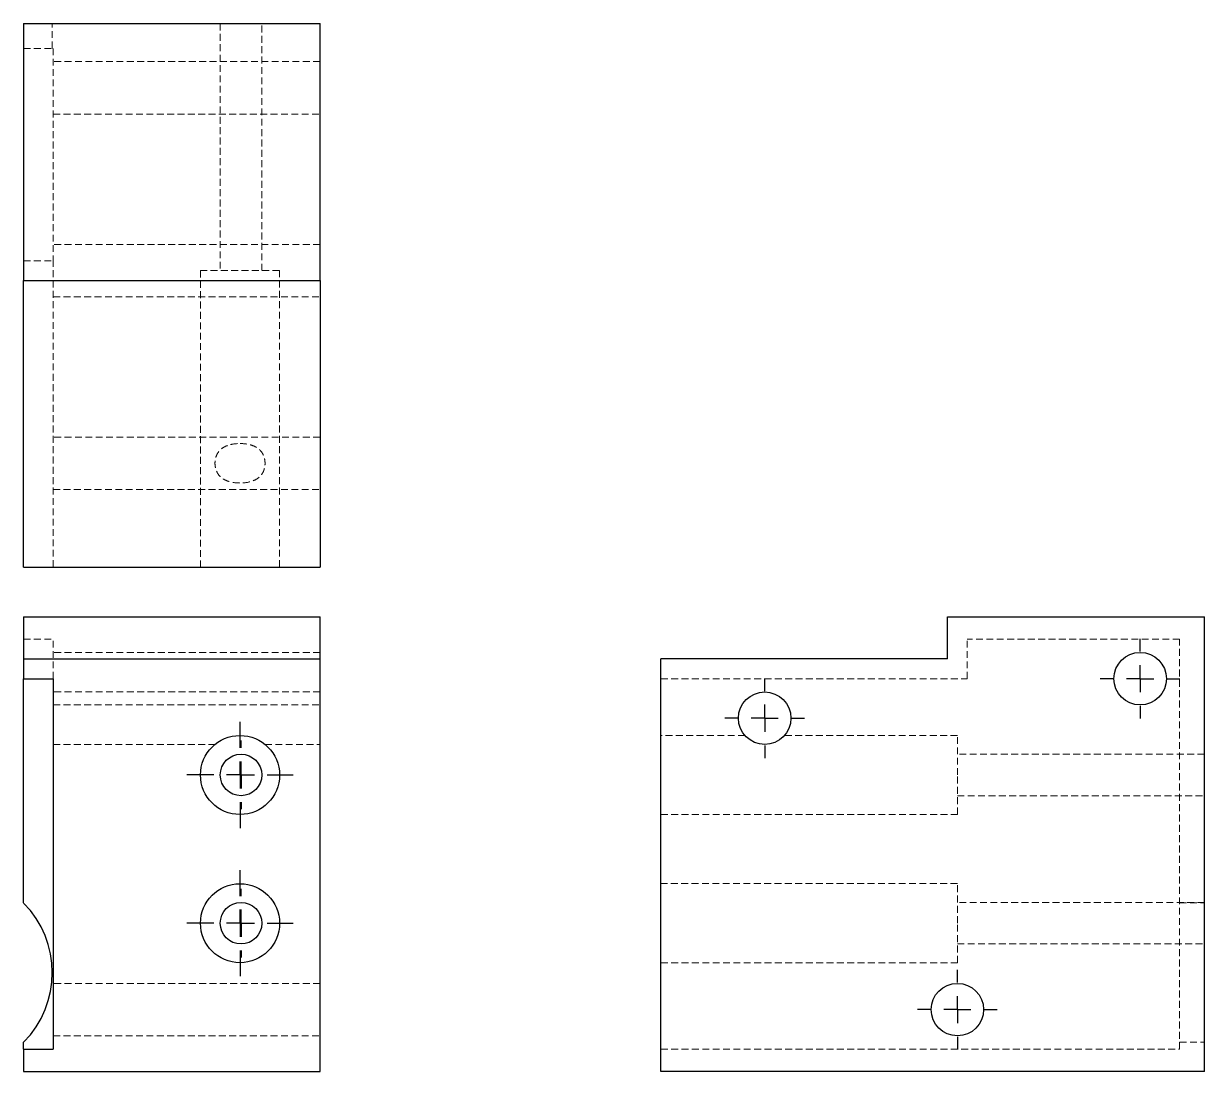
# Model space of a CAD drawing. Header units: millimetres. Extents: x 56 to 273, y 15 to 208.
import ezdxf

# ---------------------------------------------------------------- set-up
doc = ezdxf.new("R2010")
doc.units = ezdxf.units.MM
doc.linetypes.add('HIDDEN', pattern=[1.905, 1.27, -0.635])
doc.layers.add('10', color=7, linetype='Continuous')

# ---------------------------------------------------------------- blocks, each defined once
blk = doc.blocks.new('SW_CENTERMARKSYMBOL_0')
at = {"layer": '10', "color": 0}
for p, q in [((0, 5), (0, 9.77)), ((0, 0), (0, 2.5)), ((-5, 0), (-9.77, 0)), ((0, 0), (-2.5, 0)), ((0, 0), (0, -2.5)), ((0, 0), (2.5, 0)), ((5, 0), (9.77, 0)), ((0, -5), (0, -9.77))]:
    blk.add_line(p, q, dxfattribs=at)
blk = doc.blocks.new('SW_CENTERMARKSYMBOL_1')
at = {"layer": '10', "color": 0}
for p, q in [((0, 5), (0, 9.77)), ((0, 0), (0, 2.5)), ((-5, 0), (-9.77, 0)), ((0, 0), (-2.5, 0)), ((0, 0), (0, -2.5)), ((0, 0), (2.5, 0)), ((5, 0), (9.77, 0)), ((0, -5), (0, -9.77))]:
    blk.add_line(p, q, dxfattribs=at)
blk = doc.blocks.new('SW_CENTERMARKSYMBOL_2')
at = {"layer": '10', "color": 0}
for p, q in [((0, 5), (0, 6.32)), ((0, 0), (0, 2.5)), ((-5, 0), (-6.32, 0)), ((0, 0), (-2.5, 0)), ((0, 0), (0, -2.5)), ((0, 0), (2.5, 0)), ((5, 0), (6.32, 0)), ((0, -5), (0, -6.32))]:
    blk.add_line(p, q, dxfattribs=at)
blk = doc.blocks.new('SW_CENTERMARKSYMBOL_3')
at = {"layer": '10', "color": 0}
for p, q in [((0, 5), (0, 6.32)), ((0, 0), (0, 2.5)), ((-5, 0), (-6.32, 0)), ((0, 0), (-2.5, 0)), ((0, 0), (0, -2.5)), ((0, 0), (2.5, 0)), ((5, 0), (6.32, 0)), ((0, -5), (0, -6.32))]:
    blk.add_line(p, q, dxfattribs=at)
blk = doc.blocks.new('SW_CENTERMARKSYMBOL_4')
at = {"layer": '10', "color": 0}
for p, q in [((0, 5), (0, 7.33)), ((0, 0), (0, 2.5)), ((-5, 0), (-7.33, 0)), ((0, 0), (-2.5, 0)), ((0, 0), (0, -2.5)), ((0, 0), (2.5, 0)), ((5, 0), (7.33, 0)), ((0, -5), (0, -7.33))]:
    blk.add_line(p, q, dxfattribs=at)
blk = doc.blocks.new('SW_CENTERMARKSYMBOL_5')
at = {"layer": '10', "color": 0}
for p, q in [((0, 5), (0, 7.33)), ((0, 0), (0, 2.5)), ((-5, 0), (-7.33, 0)), ((0, 0), (-2.5, 0)), ((0, 0), (0, -2.5)), ((0, 0), (2.5, 0)), ((5, 0), (7.33, 0)), ((0, -5), (0, -7.33))]:
    blk.add_line(p, q, dxfattribs=at)
blk = doc.blocks.new('SW_CENTERMARKSYMBOL_6')
at = {"layer": '10', "color": 0}
for p, q in [((0, 5), (0, 7.33)), ((0, 0), (0, 2.5)), ((-5, 0), (-7.33, 0)), ((0, 0), (-2.5, 0)), ((0, 0), (0, -2.5)), ((0, 0), (2.5, 0)), ((5, 0), (7.33, 0)), ((0, -5), (0, -7.33))]:
    blk.add_line(p, q, dxfattribs=at)

msp = doc.modelspace()

# ---------------------------------------------------------------- linework, layer by layer
at = {"color": 7, "linetype": 'Continuous', "lineweight": 25}
for p, q in [((55.73, 208), (55.73, 160.73)), ((55.73, 208), (110.27, 208)), ((110.27, 160.73), (110.27, 208)), ((55.73, 160.73), (110.27, 160.73)), ((55.73, 108), (55.73, 160.73)), ((110.27, 160.73), (110.27, 108)), ((55.73, 108), (110.27, 108)), ((55.73, 98.82), (110.27, 98.82)), ((55.73, 98.82), (55.73, 91.09)), ((110.27, 91.09), (110.27, 98.82)), ((225.73, 91.09), (225.73, 98.82)), ((225.73, 98.82), (273, 98.82)), ((273, 15.18), (273, 98.82)), ((55.73, 91.09), (55.73, 87.45)), ((55.73, 91.09), (110.27, 91.09)), ((110.27, 15.18), (110.27, 91.09)), ((173, 15.18), (173, 91.09)), ((225.73, 91.09), (173, 91.09)), ((55.73, 87.45), (61.18, 87.45)), ((55.73, 46.17), (55.73, 87.45)), ((61.18, 87.45), (61.18, 19.27)), ((55.73, 19.27), (55.73, 20.56)), ((55.73, 19.27), (55.73, 15.18)), ((55.73, 19.27), (61.18, 19.27)), ((55.73, 15.18), (110.27, 15.18)), ((273, 15.18), (173, 15.18))]:
    msp.add_line(p, q, dxfattribs=at)
at = {"color": 7, "linetype": 'HIDDEN', "lineweight": 18}
for p, q in [((61, 203.45), (61, 208)), ((91.91, 208), (91.91, 162.55)), ((99.55, 162.55), (99.55, 208)), ((55.73, 203.45), (61.18, 203.45)), ((61.18, 203.45), (61.18, 164.36)), ((110.27, 201.01), (61.18, 201.01)), ((61.18, 191.35), (110.27, 191.35)), ((110.27, 167.37), (61.18, 167.37)), ((55.73, 164.36), (61.18, 164.36)), ((61.18, 108), (61.18, 164.36)), ((102.82, 162.55), (88.27, 162.55)), ((88.27, 162.55), (88.27, 108)), ((102.82, 108), (102.82, 162.55)), ((61.18, 157.72), (110.27, 157.72)), ((110.27, 131.92), (61.18, 131.92)), ((61.18, 122.26), (110.27, 122.26)), ((55.73, 94.73), (61.18, 94.73)), ((61.18, 87.45), (61.18, 94.73)), ((268.45, 94.73), (229.36, 94.73)), ((229.36, 87.45), (229.36, 94.73)), ((268.45, 19.27), (268.45, 94.73)), ((110.27, 92.28), (61.18, 92.28)), ((173, 87.45), (229.36, 87.45)), ((110.27, 85.01), (61.18, 85.01)), ((61.18, 82.63), (110.27, 82.63)), ((188.46, 77), (173, 77)), ((227.55, 77), (195.72, 77)), ((227.55, 69.73), (227.55, 77)), ((61.18, 75.35), (90.94, 75.35)), ((100.15, 75.35), (110.27, 75.35)), ((273, 73.55), (227.55, 73.55)), ((227.55, 62.45), (227.55, 69.73)), ((227.55, 65.91), (273, 65.91)), ((173, 62.45), (227.55, 62.45)), ((227.55, 49.73), (173, 49.73)), ((227.55, 42.45), (227.55, 49.73)), ((273, 46.27), (227.55, 46.27)), ((268.45, 46.17), (273, 46.17)), ((227.55, 35.18), (227.55, 42.45)), ((227.55, 38.64), (273, 38.64)), ((173, 35.18), (227.55, 35.18)), ((110.27, 31.37), (61.18, 31.37)), ((61.18, 21.72), (110.27, 21.72)), ((268.45, 20.56), (273, 20.56)), ((173, 19.27), (268.45, 19.27))]:
    msp.add_line(p, q, dxfattribs=at)
at = {"color": 7, "linetype": 'Continuous', "lineweight": 25}
for centre, radius in [((261.18, 87.45), 4.83), ((192.09, 80.18), 4.83), ((95.55, 69.73), 7.27), ((95.73, 69.73), 3.82), ((95.55, 42.45), 7.27), ((95.73, 42.45), 3.82), ((227.55, 26.55), 4.83)]:
    msp.add_circle(centre, radius, dxfattribs=at)
msp.add_arc((42.82, 33.36), 18.18, 315.2349, 44.7651, dxfattribs=at)
at = {"color": 7, "linetype": 'HIDDEN', "lineweight": 18}
msp.add_open_spline([(95.55, 130.72), (94.98, 130.72), (94.41, 130.67), (93.59, 130.48), (93.33, 130.39), (92.82, 130.19), (92.58, 130.06), (92.13, 129.76), (91.92, 129.58), (91.57, 129.17), (91.42, 128.95), (91.18, 128.46), (91.09, 128.19), (90.97, 127.65), (90.94, 127.37), (90.94, 126.81), (90.97, 126.54), (91.09, 125.99), (91.18, 125.73), (91.42, 125.24), (91.57, 125.01), (91.92, 124.61), (92.12, 124.43), (92.57, 124.12), (92.81, 124), (93.32, 123.79), (93.59, 123.71), (94.41, 123.52), (94.98, 123.46), (96.11, 123.46), (96.68, 123.52), (97.5, 123.71), (97.77, 123.79), (98.28, 124), (98.52, 124.12), (98.97, 124.43), (99.17, 124.61), (99.52, 125.01), (99.68, 125.24), (99.92, 125.73), (100, 125.99), (100.12, 126.54), (100.15, 126.81), (100.15, 127.37), (100.12, 127.65), (100, 128.19), (99.91, 128.46), (99.67, 128.95), (99.52, 129.17), (99.17, 129.58), (98.96, 129.76), (98.51, 130.06), (98.27, 130.19), (97.76, 130.39), (97.5, 130.48), (96.68, 130.67), (96.11, 130.72), (95.55, 130.72)], degree=3, knots=[0, 0, 0, 0, 0.0625, 0.0625, 0.09375, 0.09375, 0.125, 0.125, 0.15625, 0.15625, 0.1875, 0.1875, 0.21875, 0.21875, 0.25, 0.25, 0.28125, 0.28125, 0.3125, 0.3125, 0.34375, 0.34375, 0.375, 0.375, 0.40625, 0.40625, 0.4375, 0.4375, 0.5, 0.5, 0.5625, 0.5625, 0.59375, 0.59375, 0.625, 0.625, 0.65625, 0.65625, 0.6875, 0.6875, 0.71875, 0.71875, 0.75, 0.75, 0.78125, 0.78125, 0.8125, 0.8125, 0.84375, 0.84375, 0.875, 0.875, 0.90625, 0.90625, 0.9375, 0.9375, 1, 1, 1, 1], dxfattribs=at)

# ---------------------------------------------------------------- block references
at = {"layer": '10'}
for name, p in [('SW_CENTERMARKSYMBOL_4', (261.18, 87.45)), ('SW_CENTERMARKSYMBOL_6', (192.09, 80.18)), ('SW_CENTERMARKSYMBOL_0', (95.55, 69.73)), ('SW_CENTERMARKSYMBOL_2', (95.73, 69.73)), ('SW_CENTERMARKSYMBOL_1', (95.55, 42.45)), ('SW_CENTERMARKSYMBOL_3', (95.73, 42.45)), ('SW_CENTERMARKSYMBOL_5', (227.55, 26.55))]:
    msp.add_blockref(name, p, dxfattribs=at)

doc.saveas('drawing.dxf')
